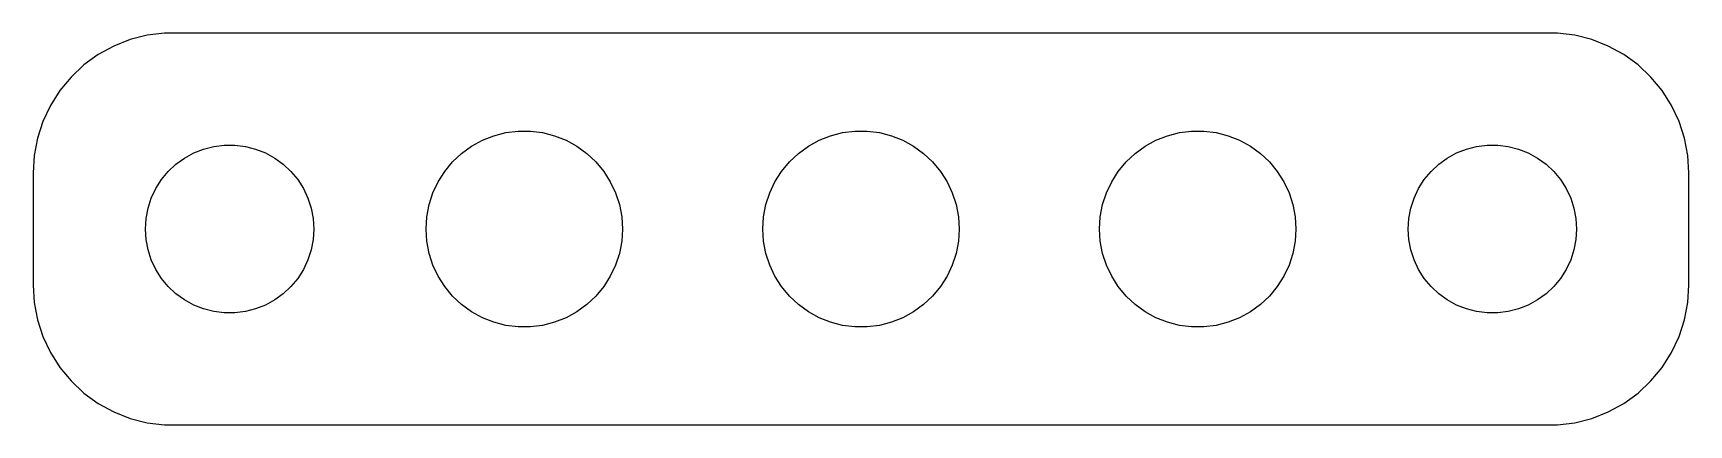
# Model space of a CAD drawing. Header units: metres. Extents: x -29.5 to 29.5, y -7 to 7.
import ezdxf

# ---------------------------------------------------------------- set-up
doc = ezdxf.new("R2010")
doc.units = ezdxf.units.M

msp = doc.modelspace()

# ---------------------------------------------------------------- linework, layer by layer
for p, q in [((-26.6289, 6.52412), (-27.1791, 6.22163)), ((-26.0451, 6.75528), (-26.6289, 6.52412)), ((-25.4369, 6.91142), (-26.0451, 6.75528)), ((-24.8139, 6.99013), (-25.4369, 6.91142)), ((24.8139, 6.99013), (-24.8139, 6.99013)), ((25.4369, 6.91142), (24.8139, 6.99013)), ((26.0451, 6.75528), (25.4369, 6.91142)), ((26.6289, 6.52412), (26.0451, 6.75528)), ((27.1791, 6.22163), (26.6289, 6.52412)), ((-27.1791, 6.22163), (-27.6871, 5.85255)), ((27.6871, 5.85255), (27.1791, 6.22163)), ((-28.1448, 5.42273), (-28.5451, 4.93892)), ((-27.6871, 5.85255), (-28.1448, 5.42273)), ((28.1448, 5.42273), (27.6871, 5.85255)), ((28.5451, 4.93892), (28.1448, 5.42273)), ((-28.5451, 4.93892), (-28.8815, 4.40877)), ((28.8815, 4.40877), (28.5451, 4.93892)), ((-28.8815, 4.40877), (-29.1489, 3.84062)), ((29.1489, 3.84062), (28.8815, 4.40877)), ((-29.1489, 3.84062), (-29.3429, 3.24344)), ((29.3429, 3.24344), (29.1489, 3.84062)), ((-29.3429, 3.24344), (-29.4606, 2.62666)), ((-23.0621, 2.94685), (-22.6884, 2.99408)), ((-22.6884, 2.99408), (-22.3116, 2.99408)), ((-22.3116, 2.99408), (-21.9379, 2.94685)), ((-14.231, 2.69679), (-13.8754, 2.95514)), ((-13.8754, 2.95514), (-13.4902, 3.16689)), ((-13.4902, 3.16689), (-13.0816, 3.32869)), ((-13.0816, 3.32869), (-12.6558, 3.438)), ((-12.6558, 3.438), (-12.2198, 3.49309)), ((-12.2198, 3.49309), (-11.7802, 3.49309)), ((-11.7802, 3.49309), (-11.3442, 3.438)), ((-11.3442, 3.438), (-10.9184, 3.32869)), ((-10.9184, 3.32869), (-10.5098, 3.16689)), ((-10.5098, 3.16689), (-10.1246, 2.95514)), ((-10.1246, 2.95514), (-9.76901, 2.69679)), ((-2.23097, 2.69679), (-1.87538, 2.95514)), ((-1.87538, 2.95514), (-1.49022, 3.16689)), ((-1.49022, 3.16689), (-1.08156, 3.32869)), ((-1.08156, 3.32869), (-0.655823, 3.438)), ((-0.655823, 3.438), (-0.219757, 3.49309)), ((-0.219757, 3.49309), (0.219757, 3.49309)), ((0.219757, 3.49309), (0.655823, 3.438)), ((0.655823, 3.438), (1.08156, 3.32869)), ((1.08156, 3.32869), (1.49022, 3.16689)), ((1.49022, 3.16689), (1.87538, 2.95514)), ((1.87538, 2.95514), (2.23097, 2.69679)), ((9.76901, 2.69679), (10.1246, 2.95514)), ((10.1246, 2.95514), (10.5098, 3.16689)), ((10.5098, 3.16689), (10.9184, 3.32869)), ((10.9184, 3.32869), (11.3442, 3.438)), ((11.3442, 3.438), (11.7802, 3.49309)), ((11.7802, 3.49309), (12.2198, 3.49309)), ((12.2198, 3.49309), (12.6558, 3.438)), ((12.6558, 3.438), (13.0816, 3.32869)), ((13.0816, 3.32869), (13.4902, 3.16689)), ((13.4902, 3.16689), (13.8754, 2.95514)), ((13.8754, 2.95514), (14.231, 2.69679)), ((21.9379, 2.94685), (22.3116, 2.99408)), ((22.3116, 2.99408), (22.6884, 2.99408)), ((22.6884, 2.99408), (23.0621, 2.94685)), ((29.4606, 2.62666), (29.3429, 3.24344)), ((-29.4606, 2.62666), (-29.5, 2)), ((-24.4123, 2.31154), (-24.1075, 2.53297)), ((-24.1075, 2.53297), (-23.7773, 2.71448)), ((-23.7773, 2.71448), (-23.427, 2.85316)), ((-23.427, 2.85316), (-23.0621, 2.94685)), ((-21.9379, 2.94685), (-21.5729, 2.85316)), ((-21.5729, 2.85316), (-21.2227, 2.71448)), ((-21.2227, 2.71448), (-20.8925, 2.53297)), ((-20.8925, 2.53297), (-20.5877, 2.31154)), ((-14.8316, 2.05724), (-14.5514, 2.3959)), ((-14.5514, 2.3959), (-14.231, 2.69679)), ((-9.76901, 2.69679), (-9.44861, 2.3959)), ((-9.44861, 2.3959), (-9.16843, 2.05724)), ((-2.83156, 2.05724), (-2.55138, 2.3959)), ((-2.55138, 2.3959), (-2.23097, 2.69679)), ((2.23097, 2.69679), (2.55138, 2.3959)), ((2.55138, 2.3959), (2.83156, 2.05724)), ((9.16843, 2.05724), (9.44861, 2.3959)), ((9.44861, 2.3959), (9.76901, 2.69679)), ((14.231, 2.69679), (14.5514, 2.3959)), ((14.5514, 2.3959), (14.8316, 2.05724)), ((20.5877, 2.31154), (20.8925, 2.53297)), ((20.8925, 2.53297), (21.2227, 2.71448)), ((21.2227, 2.71448), (21.5729, 2.85316)), ((21.5729, 2.85316), (21.9379, 2.94685)), ((23.0621, 2.94685), (23.427, 2.85316)), ((23.427, 2.85316), (23.7773, 2.71448)), ((23.7773, 2.71448), (24.1075, 2.53297)), ((24.1075, 2.53297), (24.4123, 2.31154)), ((29.5, 2), (29.4606, 2.62666)), ((-29.5, 2), (-29.5, -2)), ((-24.927, 1.76335), (-24.6869, 2.05363)), ((-24.6869, 2.05363), (-24.4123, 2.31154)), ((-20.5877, 2.31154), (-20.3131, 2.05363)), ((-20.3131, 2.05363), (-20.0729, 1.76335)), ((-15.0671, 1.68613), (-14.8316, 2.05724)), ((-9.16843, 2.05724), (-8.93292, 1.68613)), ((-3.06706, 1.68613), (-2.83156, 2.05724)), ((2.83156, 2.05724), (3.06706, 1.68613)), ((8.93292, 1.68613), (9.16843, 2.05724)), ((14.8316, 2.05724), (15.0671, 1.68613)), ((20.0729, 1.76335), (20.3131, 2.05363)), ((20.3131, 2.05363), (20.5877, 2.31154)), ((24.4123, 2.31154), (24.6869, 2.05363)), ((24.6869, 2.05363), (24.927, 1.76335)), ((29.5, -2), (29.5, 2)), ((-25.2893, 1.10437), (-25.1289, 1.44525)), ((-25.1289, 1.44525), (-24.927, 1.76335)), ((-20.0729, 1.76335), (-19.8711, 1.44525)), ((-19.8711, 1.44525), (-19.7107, 1.10437)), ((-15.39, 0.870407), (-15.2542, 1.28842)), ((-15.2542, 1.28842), (-15.0671, 1.68613)), ((-8.93292, 1.68613), (-8.74577, 1.28842)), ((-8.74577, 1.28842), (-8.60995, 0.870407)), ((-3.39003, 0.870407), (-3.25421, 1.28842)), ((-3.25421, 1.28842), (-3.06706, 1.68613)), ((3.06706, 1.68613), (3.25421, 1.28842)), ((3.25421, 1.28842), (3.39003, 0.870407)), ((8.60995, 0.870407), (8.74577, 1.28842)), ((8.74577, 1.28842), (8.93292, 1.68613)), ((15.0671, 1.68613), (15.2542, 1.28842)), ((15.2542, 1.28842), (15.39, 0.870407)), ((19.7107, 1.10437), (19.8711, 1.44525)), ((19.8711, 1.44525), (20.0729, 1.76335)), ((24.927, 1.76335), (25.1289, 1.44525)), ((25.1289, 1.44525), (25.2893, 1.10437)), ((-25.4763, 0.375992), (-25.4057, 0.746063)), ((-25.4057, 0.746063), (-25.2893, 1.10437)), ((-19.7107, 1.10437), (-19.5942, 0.746063)), ((-19.5942, 0.746063), (-19.5237, 0.375992)), ((-15.4724, 0.43866), (-15.39, 0.870407)), ((-8.60995, 0.870407), (-8.52759, 0.43866)), ((-3.4724, 0.43866), (-3.39003, 0.870407)), ((3.39003, 0.870407), (3.4724, 0.43866)), ((8.52759, 0.43866), (8.60995, 0.870407)), ((15.39, 0.870407), (15.4724, 0.43866)), ((19.5237, 0.375992), (19.5942, 0.746063)), ((19.5942, 0.746063), (19.7107, 1.10437)), ((25.2893, 1.10437), (25.4057, 0.746063)), ((25.4057, 0.746063), (25.4763, 0.375992)), ((-25.5, 0), (-25.4763, 0.375992)), ((-25.4763, -0.375992), (-25.5, 0)), ((-19.5237, 0.375992), (-19.5, 0)), ((-19.5, 0), (-19.5237, -0.375992)), ((-15.5, 0), (-15.4724, 0.43866)), ((-15.4724, -0.43866), (-15.5, 0)), ((-8.52759, 0.43866), (-8.5, 0)), ((-8.5, 0), (-8.52759, -0.43866)), ((-3.5, 0), (-3.4724, 0.43866)), ((-3.4724, -0.43866), (-3.5, 0)), ((3.4724, 0.43866), (3.5, 0)), ((3.5, 0), (3.4724, -0.43866)), ((8.5, 0), (8.52759, 0.43866)), ((8.52759, -0.43866), (8.5, 0)), ((15.4724, 0.43866), (15.5, 0)), ((15.5, 0), (15.4724, -0.43866)), ((19.5, 0), (19.5237, 0.375992)), ((19.5237, -0.375992), (19.5, 0)), ((25.4763, 0.375992), (25.5, 0)), ((25.5, 0), (25.4763, -0.375992)), ((-25.4057, -0.746063), (-25.4763, -0.375992)), ((-19.5237, -0.375992), (-19.5942, -0.746063)), ((-15.39, -0.870407), (-15.4724, -0.43866)), ((-8.52759, -0.43866), (-8.60995, -0.870407)), ((-3.39003, -0.870407), (-3.4724, -0.43866)), ((3.4724, -0.43866), (3.39003, -0.870407)), ((8.60995, -0.870407), (8.52759, -0.43866)), ((15.4724, -0.43866), (15.39, -0.870407)), ((19.5942, -0.746063), (19.5237, -0.375992)), ((25.4763, -0.375992), (25.4057, -0.746063)), ((-25.2893, -1.10437), (-25.4057, -0.746063)), ((-25.1289, -1.44525), (-25.2893, -1.10437)), ((-19.7107, -1.10437), (-19.8711, -1.44525)), ((-19.5942, -0.746063), (-19.7107, -1.10437)), ((-15.2542, -1.28842), (-15.39, -0.870407)), ((-8.60995, -0.870407), (-8.74577, -1.28842)), ((-3.25421, -1.28842), (-3.39003, -0.870407)), ((3.39003, -0.870407), (3.25421, -1.28842)), ((8.74577, -1.28842), (8.60995, -0.870407)), ((15.39, -0.870407), (15.2542, -1.28842)), ((19.7107, -1.10437), (19.5942, -0.746063)), ((19.8711, -1.44525), (19.7107, -1.10437)), ((25.2893, -1.10437), (25.1289, -1.44525)), ((25.4057, -0.746063), (25.2893, -1.10437)), ((-24.927, -1.76335), (-25.1289, -1.44525)), ((-24.6869, -2.05363), (-24.927, -1.76335)), ((-20.0729, -1.76335), (-20.3131, -2.05363)), ((-19.8711, -1.44525), (-20.0729, -1.76335)), ((-15.0671, -1.68613), (-15.2542, -1.28842)), ((-14.8316, -2.05724), (-15.0671, -1.68613)), ((-8.93292, -1.68613), (-9.16843, -2.05724)), ((-8.74577, -1.28842), (-8.93292, -1.68613)), ((-3.06706, -1.68613), (-3.25421, -1.28842)), ((-2.83156, -2.05724), (-3.06706, -1.68613)), ((3.06706, -1.68613), (2.83156, -2.05724)), ((3.25421, -1.28842), (3.06706, -1.68613)), ((8.93292, -1.68613), (8.74577, -1.28842)), ((9.16843, -2.05724), (8.93292, -1.68613)), ((15.0671, -1.68613), (14.8316, -2.05724)), ((15.2542, -1.28842), (15.0671, -1.68613)), ((20.0729, -1.76335), (19.8711, -1.44525)), ((20.3131, -2.05363), (20.0729, -1.76335)), ((24.927, -1.76335), (24.6869, -2.05363)), ((25.1289, -1.44525), (24.927, -1.76335)), ((-29.5, -2), (-29.4606, -2.62666)), ((-24.4123, -2.31154), (-24.6869, -2.05363)), ((-24.1075, -2.53297), (-24.4123, -2.31154)), ((-20.5877, -2.31154), (-20.8925, -2.53297)), ((-20.3131, -2.05363), (-20.5877, -2.31154)), ((-14.5514, -2.3959), (-14.8316, -2.05724)), ((-9.16843, -2.05724), (-9.44861, -2.3959)), ((-2.55138, -2.3959), (-2.83156, -2.05724)), ((2.83156, -2.05724), (2.55138, -2.3959)), ((9.44861, -2.3959), (9.16843, -2.05724)), ((14.8316, -2.05724), (14.5514, -2.3959)), ((20.5877, -2.31154), (20.3131, -2.05363)), ((20.8925, -2.53297), (20.5877, -2.31154)), ((24.4123, -2.31154), (24.1075, -2.53297)), ((24.6869, -2.05363), (24.4123, -2.31154)), ((29.4606, -2.62666), (29.5, -2)), ((-29.4606, -2.62666), (-29.3429, -3.24344)), ((-23.7773, -2.71448), (-24.1075, -2.53297)), ((-23.427, -2.85316), (-23.7773, -2.71448)), ((-23.0621, -2.94685), (-23.427, -2.85316)), ((-22.6884, -2.99408), (-23.0621, -2.94685)), ((-21.9379, -2.94685), (-22.3116, -2.99408)), ((-21.5729, -2.85316), (-21.9379, -2.94685)), ((-21.2227, -2.71448), (-21.5729, -2.85316)), ((-20.8925, -2.53297), (-21.2227, -2.71448)), ((-14.231, -2.69679), (-14.5514, -2.3959)), ((-13.8754, -2.95514), (-14.231, -2.69679)), ((-9.76901, -2.69679), (-10.1246, -2.95514)), ((-9.44861, -2.3959), (-9.76901, -2.69679)), ((-2.23097, -2.69679), (-2.55138, -2.3959)), ((-1.87538, -2.95514), (-2.23097, -2.69679)), ((2.23097, -2.69679), (1.87538, -2.95514)), ((2.55138, -2.3959), (2.23097, -2.69679)), ((9.76901, -2.69679), (9.44861, -2.3959)), ((10.1246, -2.95514), (9.76901, -2.69679)), ((14.231, -2.69679), (13.8754, -2.95514)), ((14.5514, -2.3959), (14.231, -2.69679)), ((21.2227, -2.71448), (20.8925, -2.53297)), ((21.5729, -2.85316), (21.2227, -2.71448)), ((21.9379, -2.94685), (21.5729, -2.85316)), ((22.3116, -2.99408), (21.9379, -2.94685)), ((23.0621, -2.94685), (22.6884, -2.99408)), ((23.427, -2.85316), (23.0621, -2.94685)), ((23.7773, -2.71448), (23.427, -2.85316)), ((24.1075, -2.53297), (23.7773, -2.71448)), ((29.3429, -3.24344), (29.4606, -2.62666)), ((-29.3429, -3.24344), (-29.1489, -3.84062)), ((-22.3116, -2.99408), (-22.6884, -2.99408)), ((-13.4902, -3.16689), (-13.8754, -2.95514)), ((-13.0816, -3.32869), (-13.4902, -3.16689)), ((-12.6558, -3.438), (-13.0816, -3.32869)), ((-12.2198, -3.49309), (-12.6558, -3.438)), ((-11.7802, -3.49309), (-12.2198, -3.49309)), ((-11.3442, -3.438), (-11.7802, -3.49309)), ((-10.9184, -3.32869), (-11.3442, -3.438)), ((-10.5098, -3.16689), (-10.9184, -3.32869)), ((-10.1246, -2.95514), (-10.5098, -3.16689)), ((-1.49022, -3.16689), (-1.87538, -2.95514)), ((-1.08156, -3.32869), (-1.49022, -3.16689)), ((-0.655823, -3.438), (-1.08156, -3.32869)), ((-0.219757, -3.49309), (-0.655823, -3.438)), ((0.219757, -3.49309), (-0.219757, -3.49309)), ((0.655823, -3.438), (0.219757, -3.49309)), ((1.08156, -3.32869), (0.655823, -3.438)), ((1.49022, -3.16689), (1.08156, -3.32869)), ((1.87538, -2.95514), (1.49022, -3.16689)), ((10.5098, -3.16689), (10.1246, -2.95514)), ((10.9184, -3.32869), (10.5098, -3.16689)), ((11.3442, -3.438), (10.9184, -3.32869)), ((11.7802, -3.49309), (11.3442, -3.438)), ((12.2198, -3.49309), (11.7802, -3.49309)), ((12.6558, -3.438), (12.2198, -3.49309)), ((13.0816, -3.32869), (12.6558, -3.438)), ((13.4902, -3.16689), (13.0816, -3.32869)), ((13.8754, -2.95514), (13.4902, -3.16689)), ((22.6884, -2.99408), (22.3116, -2.99408)), ((29.1489, -3.84062), (29.3429, -3.24344)), ((-29.1489, -3.84062), (-28.8815, -4.40877)), ((28.8815, -4.40877), (29.1489, -3.84062)), ((-28.8815, -4.40877), (-28.5451, -4.93892)), ((28.5451, -4.93892), (28.8815, -4.40877)), ((-28.5451, -4.93892), (-28.1448, -5.42273)), ((28.1448, -5.42273), (28.5451, -4.93892)), ((-28.1448, -5.42273), (-27.6871, -5.85255)), ((-27.6871, -5.85255), (-27.1791, -6.22163)), ((27.1791, -6.22163), (27.6871, -5.85255)), ((27.6871, -5.85255), (28.1448, -5.42273)), ((-27.1791, -6.22163), (-26.6289, -6.52412)), ((26.6289, -6.52412), (27.1791, -6.22163)), ((-26.6289, -6.52412), (-26.0451, -6.75528)), ((-26.0451, -6.75528), (-25.4369, -6.91142)), ((-25.4369, -6.91142), (-24.8139, -6.99013)), ((-24.8139, -6.99013), (24.8139, -6.99013)), ((24.8139, -6.99013), (25.4369, -6.91142)), ((25.4369, -6.91142), (26.0451, -6.75528)), ((26.0451, -6.75528), (26.6289, -6.52412))]:
    msp.add_line(p, q)

doc.saveas('drawing.dxf')
